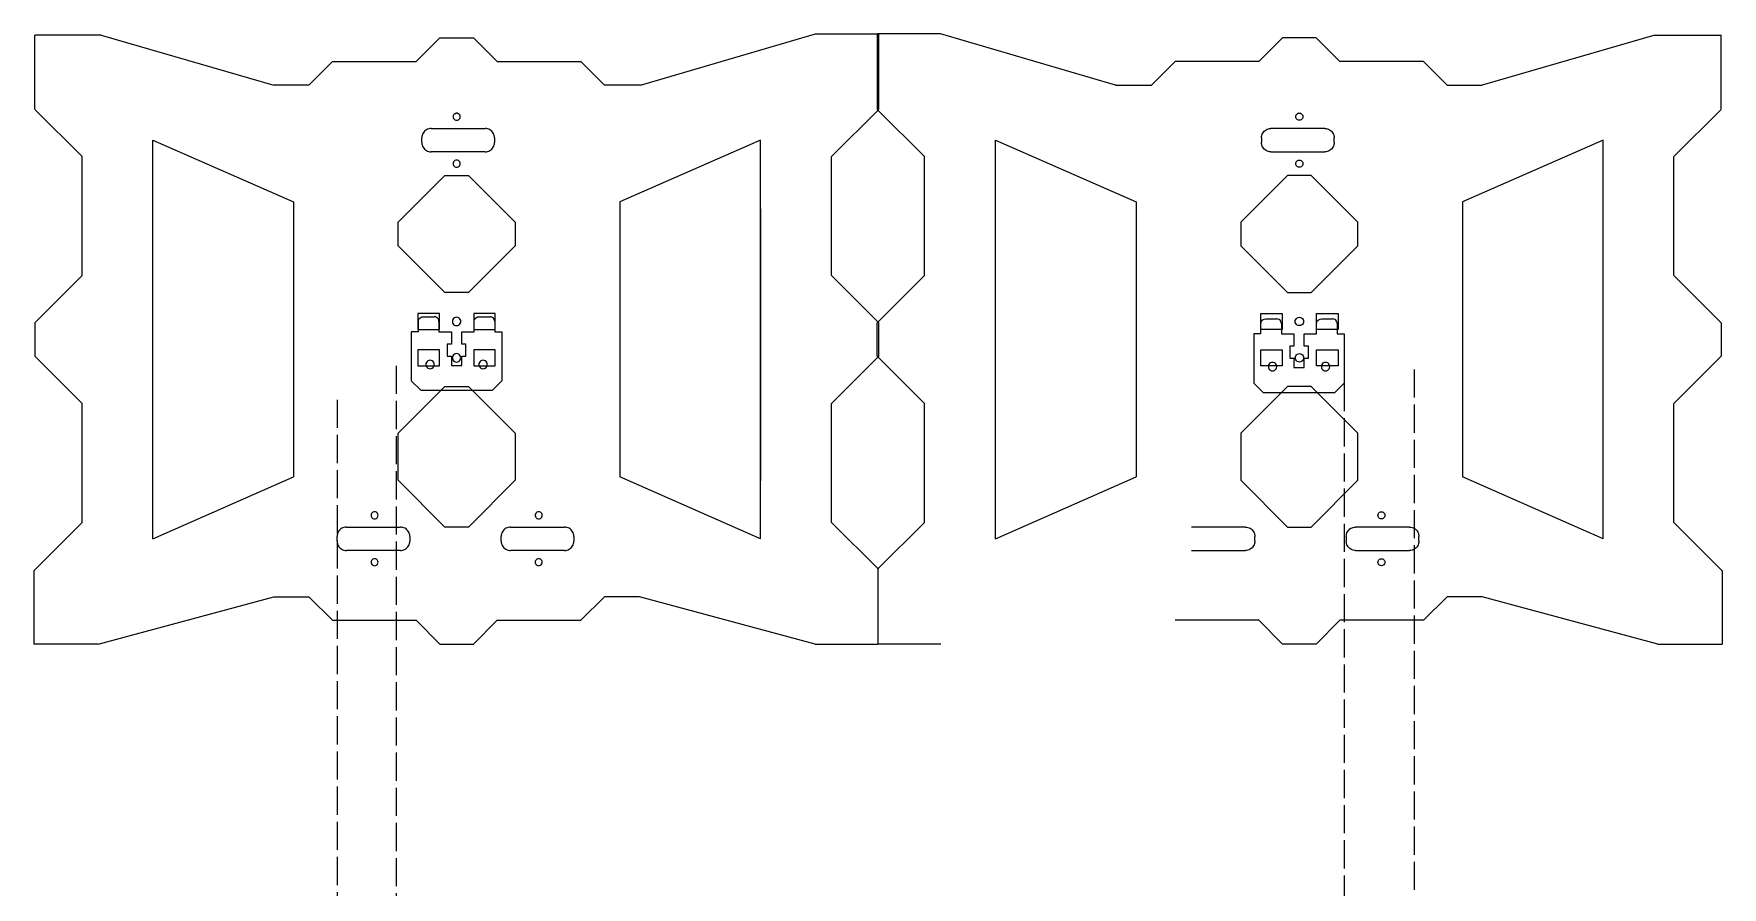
# Model space of a CAD drawing. Header units: inches. Extents: x -1229 to 729, y -736 to 1382.
# Drawn here: x -1 to 719, y 1018 to 1382 of the extents above; entities that cross this region are included whole.
import ezdxf

# ---------------------------------------------------------------- set-up
doc = ezdxf.new("R2010")
doc.units = ezdxf.units.IN
doc.header["$MEASUREMENT"] = 0
doc.linetypes.add('ACAD_ISO02W100', pattern=[15, 12, -3])
doc.layers.add('bed extents', color=4, linetype='Continuous')
doc.layers.add('extension', color=1, linetype='ACAD_ISO02W100', plot=False)

msp = doc.modelspace()

# ---------------------------------------------------------------- linework, layer by layer
at = {"layer": 'bed extents'}
for p, q in [((-0.47, 1350.13), (-0.47, 1381.79)), ((27.78, 1381.79), (-0.47, 1381.79)), ((27.71, 1381.82), (101.37, 1360.55)), ((172.26, 1380.72), (162.09, 1370.55)), ((172.26, 1380.72), (186.5, 1380.72)), ((186.5, 1380.72), (196.67, 1370.55)), ((257.78, 1360.55), (332.42, 1382.43)), ((332.42, 1382.43), (359.34, 1382.43)), ((358.77, 1350.18), (358.77, 1382.43)), ((385.68, 1382.43), (358.77, 1382.43)), ((359.34, 1350.18), (359.34, 1382.43)), ((460.33, 1360.55), (385.68, 1382.43)), ((531.6, 1380.72), (521.43, 1370.55)), ((545.84, 1380.72), (531.6, 1380.72)), ((545.84, 1380.72), (556.01, 1370.55)), ((690.4, 1381.82), (616.74, 1360.55)), ((690.33, 1381.79), (718.58, 1381.79)), ((718.58, 1350.13), (718.58, 1381.79)), ((116.37, 1360.55), (126.37, 1370.55)), ((126.37, 1370.55), (162.09, 1370.55)), ((196.67, 1370.55), (232.37, 1370.55)), ((232.37, 1370.55), (242.37, 1360.55)), ((485.74, 1370.55), (475.74, 1360.55)), ((521.43, 1370.55), (485.74, 1370.55)), ((591.74, 1370.55), (556.01, 1370.55)), ((601.74, 1360.55), (591.74, 1370.55)), ((116.37, 1360.55), (101.37, 1360.55)), ((257.78, 1360.55), (242.37, 1360.55)), ((460.33, 1360.55), (475.74, 1360.55)), ((601.74, 1360.55), (616.74, 1360.55)), ((-0.39, 1350.05), (19.61, 1330.05)), ((177.92, 1347.44), (177.87, 1347.05)), ((177.87, 1347.05), (177.92, 1346.66)), ((178.07, 1347.8), (177.92, 1347.44)), ((177.92, 1346.66), (178.07, 1346.3)), ((178.31, 1348.11), (178.07, 1347.8)), ((178.62, 1348.35), (178.31, 1348.11)), ((178.62, 1348.35), (178.98, 1348.5)), ((179.37, 1348.55), (178.98, 1348.5)), ((179.76, 1348.5), (179.37, 1348.55)), ((179.76, 1348.5), (180.12, 1348.35)), ((180.43, 1348.11), (180.12, 1348.35)), ((180.67, 1347.8), (180.43, 1348.11)), ((180.82, 1347.44), (180.67, 1347.8)), ((180.67, 1346.3), (180.82, 1346.66)), ((180.87, 1347.05), (180.82, 1347.44)), ((180.82, 1346.66), (180.87, 1347.05)), ((359.2, 1350.05), (339.2, 1330.05)), ((358.9, 1350.05), (378.9, 1330.05)), ((537.24, 1347.05), (537.29, 1347.44)), ((537.29, 1346.66), (537.24, 1347.05)), ((537.29, 1347.44), (537.44, 1347.8)), ((537.44, 1346.3), (537.29, 1346.66)), ((537.44, 1347.8), (537.68, 1348.11)), ((537.68, 1348.11), (537.99, 1348.35)), ((538.35, 1348.5), (537.99, 1348.35)), ((538.35, 1348.5), (538.74, 1348.55)), ((538.74, 1348.55), (539.13, 1348.5)), ((539.49, 1348.35), (539.13, 1348.5)), ((539.49, 1348.35), (539.8, 1348.11)), ((539.8, 1348.11), (540.04, 1347.8)), ((540.04, 1347.8), (540.19, 1347.44)), ((540.19, 1346.66), (540.04, 1346.3)), ((540.19, 1347.44), (540.24, 1347.05)), ((540.24, 1347.05), (540.19, 1346.66)), ((718.49, 1350.05), (698.49, 1330.05)), ((164.81, 1339.58), (164.64, 1339.08)), ((165.04, 1340.05), (164.81, 1339.58)), ((165.33, 1340.48), (165.04, 1340.05)), ((165.68, 1340.88), (165.33, 1340.48)), ((166.07, 1341.22), (165.68, 1340.88)), ((166.5, 1341.51), (166.07, 1341.22)), ((166.97, 1341.74), (166.5, 1341.51)), ((167.47, 1341.91), (166.97, 1341.74)), ((167.98, 1342.01), (167.47, 1341.91)), ((168.5, 1342.05), (167.98, 1342.01)), ((168.5, 1342.05), (191.5, 1342.05)), ((178.07, 1346.3), (178.31, 1345.99)), ((178.31, 1345.99), (178.62, 1345.75)), ((178.62, 1345.75), (178.98, 1345.6)), ((178.98, 1345.6), (179.37, 1345.55)), ((179.37, 1345.55), (179.76, 1345.6)), ((179.76, 1345.6), (180.12, 1345.75)), ((180.12, 1345.75), (180.43, 1345.99)), ((180.43, 1345.99), (180.67, 1346.3)), ((192.03, 1342.01), (191.5, 1342.05)), ((192.54, 1341.91), (192.03, 1342.01)), ((193.03, 1341.74), (192.54, 1341.91)), ((193.5, 1341.51), (193.03, 1341.74)), ((193.94, 1341.22), (193.5, 1341.51)), ((194.33, 1340.88), (193.94, 1341.22)), ((194.68, 1340.48), (194.33, 1340.88)), ((194.97, 1340.05), (194.68, 1340.48)), ((195.2, 1339.58), (194.97, 1340.05)), ((195.37, 1339.08), (195.2, 1339.58)), ((522.74, 1339.08), (522.9, 1339.58)), ((522.9, 1339.58), (523.14, 1340.05)), ((523.14, 1340.05), (523.43, 1340.48)), ((523.43, 1340.48), (523.77, 1340.88)), ((523.77, 1340.88), (524.17, 1341.22)), ((524.17, 1341.22), (524.6, 1341.51)), ((524.6, 1341.51), (525.07, 1341.74)), ((525.07, 1341.74), (525.57, 1341.91)), ((525.57, 1341.91), (526.08, 1342.01)), ((526.08, 1342.01), (526.6, 1342.05)), ((549.6, 1342.05), (526.6, 1342.05)), ((537.68, 1345.99), (537.44, 1346.3)), ((537.99, 1345.75), (537.68, 1345.99)), ((538.35, 1345.6), (537.99, 1345.75)), ((538.74, 1345.55), (538.35, 1345.6)), ((539.13, 1345.6), (538.74, 1345.55)), ((539.49, 1345.75), (539.13, 1345.6)), ((539.8, 1345.99), (539.49, 1345.75)), ((540.04, 1346.3), (539.8, 1345.99)), ((549.6, 1342.05), (550.12, 1342.01)), ((550.12, 1342.01), (550.64, 1341.91)), ((550.64, 1341.91), (551.13, 1341.74)), ((551.13, 1341.74), (551.6, 1341.51)), ((551.6, 1341.51), (552.04, 1341.22)), ((552.04, 1341.22), (552.43, 1340.88)), ((552.43, 1340.88), (552.77, 1340.48)), ((552.77, 1340.48), (553.06, 1340.05)), ((553.06, 1340.05), (553.3, 1339.58)), ((553.3, 1339.58), (553.46, 1339.08)), ((49.76, 1167.05), (49.76, 1337.05)), ((49.76, 1337.05), (109.76, 1310.69)), ((164.54, 1338.57), (164.5, 1338.05)), ((164.5, 1336.05), (164.5, 1338.05)), ((164.5, 1336.05), (164.54, 1335.53)), ((164.64, 1339.08), (164.54, 1338.57)), ((164.54, 1335.53), (164.64, 1335.01)), ((164.64, 1335.01), (164.81, 1334.52)), ((164.81, 1334.52), (165.04, 1334.05)), ((165.04, 1334.05), (165.33, 1333.61)), ((165.33, 1333.61), (165.68, 1333.22)), ((165.68, 1333.22), (166.07, 1332.87)), ((166.07, 1332.87), (166.5, 1332.58)), ((166.5, 1332.58), (166.97, 1332.35)), ((166.97, 1332.35), (167.47, 1332.18)), ((167.47, 1332.18), (167.98, 1332.08)), ((192.03, 1332.08), (192.54, 1332.18)), ((192.54, 1332.18), (193.03, 1332.35)), ((193.03, 1332.35), (193.5, 1332.58)), ((193.5, 1332.58), (193.94, 1332.87)), ((193.94, 1332.87), (194.33, 1333.22)), ((194.33, 1333.22), (194.68, 1333.61)), ((194.68, 1333.61), (194.97, 1334.05)), ((194.97, 1334.05), (195.2, 1334.52)), ((195.2, 1334.52), (195.37, 1335.01)), ((195.47, 1338.57), (195.37, 1339.08)), ((195.37, 1335.01), (195.47, 1335.53)), ((195.5, 1338.05), (195.47, 1338.57)), ((195.47, 1335.53), (195.5, 1336.05)), ((195.5, 1338.05), (195.5, 1336.05)), ((308.97, 1337.05), (248.97, 1310.69)), ((308.97, 1167.05), (308.97, 1337.05)), ((409.13, 1167.05), (409.13, 1337.05)), ((409.13, 1337.05), (469.13, 1310.69)), ((522.6, 1338.05), (522.63, 1338.57)), ((522.6, 1338.05), (522.6, 1336.05)), ((522.63, 1335.53), (522.6, 1336.05)), ((522.63, 1338.57), (522.74, 1339.08)), ((522.74, 1335.01), (522.63, 1335.53)), ((522.9, 1334.52), (522.74, 1335.01)), ((523.14, 1334.05), (522.9, 1334.52)), ((523.43, 1333.61), (523.14, 1334.05)), ((523.77, 1333.22), (523.43, 1333.61)), ((524.17, 1332.87), (523.77, 1333.22)), ((524.6, 1332.58), (524.17, 1332.87)), ((525.07, 1332.35), (524.6, 1332.58)), ((525.57, 1332.18), (525.07, 1332.35)), ((526.08, 1332.08), (525.57, 1332.18)), ((550.64, 1332.18), (550.12, 1332.08)), ((551.13, 1332.35), (550.64, 1332.18)), ((551.6, 1332.58), (551.13, 1332.35)), ((552.04, 1332.87), (551.6, 1332.58)), ((552.43, 1333.22), (552.04, 1332.87)), ((552.77, 1333.61), (552.43, 1333.22)), ((553.06, 1334.05), (552.77, 1333.61)), ((553.3, 1334.52), (553.06, 1334.05)), ((553.46, 1335.01), (553.3, 1334.52)), ((553.46, 1339.08), (553.57, 1338.57)), ((553.57, 1335.53), (553.46, 1335.01)), ((553.57, 1338.57), (553.6, 1338.05)), ((553.6, 1336.05), (553.57, 1335.53)), ((553.6, 1336.05), (553.6, 1338.05)), ((668.34, 1337.05), (608.34, 1310.69)), ((668.34, 1167.05), (668.34, 1337.05)), ((19.61, 1279.32), (19.61, 1330.05)), ((167.98, 1332.08), (168.5, 1332.05)), ((191.5, 1332.05), (168.5, 1332.05)), ((177.92, 1327.44), (177.87, 1327.05)), ((177.87, 1327.05), (177.92, 1326.66)), ((178.07, 1327.8), (177.92, 1327.44)), ((177.92, 1326.66), (178.07, 1326.3)), ((178.31, 1328.11), (178.07, 1327.8)), ((178.07, 1326.3), (178.31, 1325.99)), ((178.62, 1328.35), (178.31, 1328.11)), ((178.31, 1325.99), (178.62, 1325.75)), ((178.98, 1328.5), (178.62, 1328.35)), ((178.62, 1325.75), (178.98, 1325.6)), ((179.37, 1328.55), (178.98, 1328.5)), ((178.98, 1325.6), (179.37, 1325.55)), ((179.76, 1328.5), (179.37, 1328.55)), ((179.37, 1325.55), (179.76, 1325.6)), ((180.12, 1328.35), (179.76, 1328.5)), ((179.76, 1325.6), (180.12, 1325.75)), ((180.43, 1328.11), (180.12, 1328.35)), ((180.12, 1325.75), (180.43, 1325.99)), ((180.67, 1327.8), (180.43, 1328.11)), ((180.43, 1325.99), (180.67, 1326.3)), ((180.82, 1327.44), (180.67, 1327.8)), ((180.67, 1326.3), (180.82, 1326.66)), ((180.87, 1327.05), (180.82, 1327.44)), ((180.82, 1326.66), (180.87, 1327.05)), ((191.5, 1332.05), (192.03, 1332.08)), ((339.2, 1279.32), (339.2, 1330.05)), ((378.9, 1279.32), (378.9, 1330.05)), ((526.6, 1332.05), (526.08, 1332.08)), ((526.6, 1332.05), (549.6, 1332.05)), ((537.24, 1327.05), (537.29, 1327.44)), ((537.29, 1326.66), (537.24, 1327.05)), ((537.29, 1327.44), (537.44, 1327.8)), ((537.44, 1326.3), (537.29, 1326.66)), ((537.44, 1327.8), (537.68, 1328.11)), ((537.68, 1325.99), (537.44, 1326.3)), ((537.68, 1328.11), (537.99, 1328.35)), ((537.99, 1325.75), (537.68, 1325.99)), ((537.99, 1328.35), (538.35, 1328.5)), ((538.35, 1325.6), (537.99, 1325.75)), ((538.35, 1328.5), (538.74, 1328.55)), ((538.74, 1325.55), (538.35, 1325.6)), ((538.74, 1328.55), (539.13, 1328.5)), ((539.13, 1325.6), (538.74, 1325.55)), ((539.13, 1328.5), (539.49, 1328.35)), ((539.49, 1325.75), (539.13, 1325.6)), ((539.49, 1328.35), (539.8, 1328.11)), ((539.8, 1325.99), (539.49, 1325.75)), ((539.8, 1328.11), (540.04, 1327.8)), ((540.04, 1326.3), (539.8, 1325.99)), ((540.04, 1327.8), (540.19, 1327.44)), ((540.19, 1326.66), (540.04, 1326.3)), ((540.19, 1327.44), (540.24, 1327.05)), ((540.24, 1327.05), (540.19, 1326.66)), ((550.12, 1332.08), (549.6, 1332.05)), ((698.49, 1279.32), (698.49, 1330.05)), ((154.37, 1302.05), (174.37, 1322.05)), ((174.37, 1322.05), (184.37, 1322.05)), ((184.37, 1322.05), (204.37, 1302.05)), ((533.74, 1322.05), (513.74, 1302.05)), ((543.74, 1322.05), (533.74, 1322.05)), ((563.74, 1302.05), (543.74, 1322.05)), ((109.76, 1310.69), (109.76, 1193.41)), ((164.37, 1312.12), (164.44, 1312.12)), ((194.3, 1312.12), (194.37, 1312.12)), ((248.97, 1310.69), (248.97, 1193.41)), ((469.13, 1310.69), (469.13, 1193.41)), ((523.81, 1312.12), (523.74, 1312.12)), ((553.74, 1312.12), (553.67, 1312.12)), ((608.34, 1310.69), (608.34, 1193.41)), ((309.07, 1191.7), (309.07, 1307.7)), ((154.37, 1292.05), (154.37, 1302.05)), ((204.37, 1302.05), (204.37, 1292.05)), ((513.74, 1302.05), (513.74, 1292.05)), ((563.74, 1292.05), (563.74, 1302.05)), ((174.37, 1272.05), (154.37, 1292.05)), ((204.37, 1292.05), (184.37, 1272.05)), ((513.74, 1292.05), (533.74, 1272.05)), ((543.74, 1272.05), (563.74, 1292.05)), ((19.61, 1279.32), (-0.54, 1259.17)), ((339.2, 1279.32), (359.36, 1259.17)), ((378.9, 1279.32), (358.75, 1259.17)), ((698.49, 1279.32), (718.64, 1259.17)), ((184.37, 1272.05), (174.37, 1272.05)), ((533.74, 1272.05), (543.74, 1272.05)), ((162.85, 1263.14), (162.85, 1256.34)), ((172.05, 1263.14), (162.85, 1263.14)), ((163.03, 1259.72), (163.1, 1260.24)), ((163.1, 1260.24), (163.3, 1260.72)), ((163.3, 1260.72), (163.62, 1261.13)), ((163.62, 1261.13), (164.03, 1261.45)), ((164.03, 1261.45), (164.52, 1261.65)), ((164.52, 1261.65), (165.03, 1261.72)), ((165.03, 1261.72), (169.83, 1261.72)), ((170.35, 1261.65), (169.83, 1261.72)), ((170.83, 1261.45), (170.35, 1261.65)), ((171.25, 1261.13), (170.83, 1261.45)), ((171.56, 1260.72), (171.25, 1261.13)), ((171.76, 1260.24), (171.56, 1260.72)), ((171.83, 1259.72), (171.76, 1260.24)), ((172.05, 1256.34), (172.05, 1263.14)), ((177.61, 1260.21), (177.55, 1259.74)), ((177.79, 1260.64), (177.61, 1260.21)), ((178.08, 1261.01), (177.79, 1260.64)), ((178.45, 1261.3), (178.08, 1261.01)), ((178.88, 1261.48), (178.45, 1261.3)), ((179.35, 1261.54), (178.88, 1261.48)), ((179.81, 1261.48), (179.35, 1261.54)), ((180.25, 1261.3), (179.81, 1261.48)), ((180.62, 1261.01), (180.25, 1261.3)), ((180.91, 1260.64), (180.62, 1261.01)), ((181.09, 1260.21), (180.91, 1260.64)), ((181.15, 1259.74), (181.09, 1260.21)), ((195.85, 1263.14), (186.65, 1263.14)), ((186.65, 1263.14), (186.65, 1256.34)), ((186.83, 1259.72), (186.9, 1260.24)), ((186.9, 1260.24), (187.1, 1260.72)), ((187.1, 1260.72), (187.42, 1261.13)), ((187.42, 1261.13), (187.83, 1261.45)), ((187.83, 1261.45), (188.32, 1261.65)), ((188.32, 1261.65), (188.83, 1261.72)), ((188.83, 1261.72), (193.63, 1261.72)), ((194.15, 1261.65), (193.63, 1261.72)), ((194.63, 1261.45), (194.15, 1261.65)), ((195.05, 1261.13), (194.63, 1261.45)), ((195.36, 1260.72), (195.05, 1261.13)), ((195.56, 1260.24), (195.36, 1260.72)), ((195.63, 1259.72), (195.56, 1260.24)), ((195.85, 1256.34), (195.85, 1263.14)), ((522.26, 1263.14), (531.46, 1263.14)), ((522.26, 1256.34), (522.26, 1263.14)), ((522.59, 1259.82), (522.9, 1260.23)), ((522.9, 1260.23), (523.32, 1260.55)), ((523.32, 1260.55), (523.8, 1260.75)), ((523.8, 1260.75), (524.32, 1260.82)), ((524.32, 1260.82), (529.12, 1260.82)), ((529.63, 1260.75), (529.12, 1260.82)), ((530.12, 1260.55), (529.63, 1260.75)), ((530.53, 1260.23), (530.12, 1260.55)), ((530.85, 1259.82), (530.53, 1260.23)), ((531.46, 1263.14), (531.46, 1256.34)), ((536.96, 1259.74), (537.02, 1260.21)), ((537.02, 1260.21), (537.2, 1260.64)), ((537.2, 1260.64), (537.48, 1261.01)), ((537.48, 1261.01), (537.86, 1261.3)), ((537.86, 1261.3), (538.29, 1261.48)), ((538.29, 1261.48), (538.76, 1261.54)), ((538.76, 1261.54), (539.22, 1261.48)), ((539.22, 1261.48), (539.66, 1261.3)), ((539.66, 1261.3), (540.03, 1261.01)), ((540.03, 1261.01), (540.32, 1260.64)), ((540.32, 1260.64), (540.5, 1260.21)), ((540.5, 1260.21), (540.56, 1259.74)), ((546.06, 1263.14), (555.26, 1263.14)), ((546.06, 1256.34), (546.06, 1263.14)), ((546.39, 1259.82), (546.7, 1260.23)), ((546.7, 1260.23), (547.12, 1260.55)), ((547.12, 1260.55), (547.6, 1260.75)), ((547.6, 1260.75), (548.12, 1260.82)), ((548.12, 1260.82), (552.92, 1260.82)), ((553.43, 1260.75), (552.92, 1260.82)), ((553.92, 1260.55), (553.43, 1260.75)), ((554.33, 1260.23), (553.92, 1260.55)), ((554.65, 1259.82), (554.33, 1260.23)), ((555.26, 1263.14), (555.26, 1256.34)), ((-0.54, 1259.17), (-0.54, 1244.93)), ((163.03, 1255.37), (160.03, 1255.37)), ((160.03, 1255.37), (160.03, 1234.37)), ((162.85, 1256.34), (172.05, 1256.34)), ((163.03, 1255.37), (163.03, 1259.72)), ((171.83, 1259.72), (171.83, 1255.37)), ((171.83, 1255.37), (177.13, 1255.37)), ((177.13, 1255.37), (177.13, 1250.07)), ((177.55, 1259.74), (177.61, 1259.28)), ((177.61, 1259.28), (177.79, 1258.84)), ((177.79, 1258.84), (178.08, 1258.47)), ((178.08, 1258.47), (178.45, 1258.18)), ((178.45, 1258.18), (178.88, 1258)), ((178.88, 1258), (179.35, 1257.94)), ((179.35, 1257.94), (179.81, 1258)), ((179.81, 1258), (180.25, 1258.18)), ((180.25, 1258.18), (180.62, 1258.47)), ((180.62, 1258.47), (180.91, 1258.84)), ((180.91, 1258.84), (181.09, 1259.28)), ((181.09, 1259.28), (181.15, 1259.74)), ((181.53, 1255.37), (186.83, 1255.37)), ((181.53, 1250.07), (181.53, 1255.37)), ((186.65, 1256.34), (195.85, 1256.34)), ((186.83, 1255.37), (186.83, 1259.72)), ((195.63, 1259.72), (195.63, 1255.37)), ((195.63, 1255.37), (198.63, 1255.37)), ((198.63, 1255.37), (198.63, 1234.37)), ((358.75, 1244.93), (358.75, 1259.17)), ((359.36, 1244.93), (359.36, 1259.17)), ((522.32, 1254.47), (519.32, 1254.47)), ((519.32, 1254.47), (519.32, 1233.47)), ((531.46, 1256.34), (522.26, 1256.34)), ((522.32, 1258.82), (522.39, 1259.34)), ((522.32, 1254.47), (522.32, 1258.82)), ((522.39, 1259.34), (522.59, 1259.82)), ((531.05, 1259.34), (530.85, 1259.82)), ((531.12, 1258.82), (531.05, 1259.34)), ((531.12, 1258.82), (531.12, 1254.47)), ((531.12, 1254.47), (536.42, 1254.47)), ((536.42, 1254.47), (536.42, 1249.17)), ((537.02, 1259.28), (536.96, 1259.74)), ((537.2, 1258.84), (537.02, 1259.28)), ((537.48, 1258.47), (537.2, 1258.84)), ((537.86, 1258.18), (537.48, 1258.47)), ((538.29, 1258), (537.86, 1258.18)), ((538.76, 1257.94), (538.29, 1258)), ((539.22, 1258), (538.76, 1257.94)), ((539.66, 1258.18), (539.22, 1258)), ((540.03, 1258.47), (539.66, 1258.18)), ((540.32, 1258.84), (540.03, 1258.47)), ((540.49, 1259.28), (540.32, 1258.84)), ((540.56, 1259.74), (540.49, 1259.28)), ((540.82, 1254.47), (546.12, 1254.47)), ((540.82, 1249.17), (540.82, 1254.47)), ((555.26, 1256.34), (546.06, 1256.34)), ((546.12, 1258.82), (546.19, 1259.34)), ((546.12, 1254.47), (546.12, 1258.82)), ((546.19, 1259.34), (546.39, 1259.82)), ((554.85, 1259.34), (554.65, 1259.82)), ((554.92, 1258.82), (554.85, 1259.34)), ((554.92, 1258.82), (554.92, 1254.47)), ((554.92, 1254.47), (557.92, 1254.47)), ((557.92, 1254.47), (557.92, 1233.47)), ((718.64, 1259.17), (718.64, 1244.93)), ((162.83, 1247.65), (162.83, 1240.85)), ((172.03, 1247.65), (162.83, 1247.65)), ((172.03, 1240.85), (172.03, 1247.65)), ((175.33, 1250.07), (175.33, 1244.97)), ((177.13, 1250.07), (175.33, 1250.07)), ((178.43, 1245.8), (178.06, 1245.52)), ((178.87, 1245.98), (178.43, 1245.8)), ((179.33, 1246.04), (178.87, 1245.98)), ((179.8, 1245.98), (179.33, 1246.04)), ((180.23, 1245.8), (179.8, 1245.98)), ((180.61, 1245.52), (180.23, 1245.8)), ((183.33, 1250.07), (181.53, 1250.07)), ((183.33, 1244.97), (183.33, 1250.07)), ((195.83, 1247.65), (186.63, 1247.65)), ((186.63, 1247.65), (186.63, 1240.85)), ((195.83, 1240.85), (195.83, 1247.65)), ((522.27, 1247.65), (531.47, 1247.65)), ((522.27, 1240.85), (522.27, 1247.65)), ((531.47, 1247.65), (531.47, 1240.85)), ((534.62, 1249.17), (534.62, 1244.07)), ((536.42, 1249.17), (534.62, 1249.17)), ((537.5, 1245.52), (537.87, 1245.8)), ((537.87, 1245.8), (538.31, 1245.98)), ((538.31, 1245.98), (538.77, 1246.04)), ((538.77, 1246.04), (539.24, 1245.98)), ((539.24, 1245.98), (539.67, 1245.8)), ((539.67, 1245.8), (540.04, 1245.52)), ((542.62, 1249.17), (540.82, 1249.17)), ((542.62, 1244.07), (542.62, 1249.17)), ((546.07, 1240.85), (546.07, 1247.65)), ((546.07, 1247.65), (555.27, 1247.65)), ((555.27, 1247.65), (555.27, 1240.85)), ((19.61, 1224.77), (-0.54, 1244.93)), ((162.83, 1240.85), (172.03, 1240.85)), ((166.29, 1241.83), (166.23, 1241.37)), ((166.23, 1241.37), (166.29, 1240.9)), ((166.47, 1242.27), (166.29, 1241.83)), ((166.29, 1240.9), (166.47, 1240.47)), ((166.76, 1242.64), (166.47, 1242.27)), ((166.47, 1240.47), (166.76, 1240.1)), ((167.13, 1242.93), (166.76, 1242.64)), ((166.76, 1240.1), (167.13, 1239.81)), ((167.57, 1243.11), (167.13, 1242.93)), ((167.13, 1239.81), (167.57, 1239.63)), ((168.03, 1243.17), (167.57, 1243.11)), ((167.57, 1239.63), (168.03, 1239.57)), ((168.5, 1243.11), (168.03, 1243.17)), ((168.03, 1239.57), (168.5, 1239.63)), ((168.93, 1242.93), (168.5, 1243.11)), ((168.5, 1239.63), (168.93, 1239.81)), ((169.31, 1242.64), (168.93, 1242.93)), ((168.93, 1239.81), (169.31, 1240.1)), ((169.59, 1242.27), (169.31, 1242.64)), ((169.31, 1240.1), (169.59, 1240.47)), ((169.77, 1241.83), (169.59, 1242.27)), ((169.59, 1240.47), (169.77, 1240.9)), ((169.83, 1241.37), (169.77, 1241.83)), ((169.77, 1240.9), (169.83, 1241.37)), ((175.33, 1244.97), (177.13, 1244.97)), ((177.13, 1244.97), (177.13, 1241.02)), ((177.13, 1241.02), (181.53, 1241.02)), ((177.59, 1244.71), (177.53, 1244.24)), ((177.53, 1244.24), (177.59, 1243.78)), ((177.77, 1245.14), (177.59, 1244.71)), ((177.59, 1243.78), (177.77, 1243.34)), ((178.06, 1245.52), (177.77, 1245.14)), ((177.77, 1243.34), (178.06, 1242.97)), ((178.06, 1242.97), (178.43, 1242.68)), ((178.43, 1242.68), (178.87, 1242.51)), ((178.87, 1242.51), (179.33, 1242.44)), ((179.33, 1242.44), (179.8, 1242.51)), ((179.8, 1242.51), (180.23, 1242.69)), ((180.23, 1242.69), (180.61, 1242.97)), ((180.89, 1245.14), (180.61, 1245.52)), ((180.61, 1242.97), (180.89, 1243.34)), ((181.07, 1244.71), (180.89, 1245.14)), ((180.89, 1243.34), (181.07, 1243.78)), ((181.13, 1244.24), (181.07, 1244.71)), ((181.07, 1243.78), (181.13, 1244.24)), ((181.53, 1244.97), (183.33, 1244.97)), ((181.53, 1241.02), (181.53, 1244.97)), ((186.63, 1240.85), (195.83, 1240.85)), ((188.89, 1241.83), (188.83, 1241.37)), ((188.83, 1241.37), (188.89, 1240.9)), ((189.07, 1242.27), (188.89, 1241.83)), ((188.89, 1240.9), (189.07, 1240.47)), ((189.36, 1242.64), (189.07, 1242.27)), ((189.07, 1240.47), (189.36, 1240.1)), ((189.73, 1242.93), (189.36, 1242.64)), ((189.36, 1240.1), (189.73, 1239.81)), ((190.17, 1243.11), (189.73, 1242.93)), ((189.73, 1239.81), (190.17, 1239.63)), ((190.63, 1243.17), (190.17, 1243.11)), ((190.17, 1239.63), (190.63, 1239.57)), ((191.1, 1243.11), (190.63, 1243.17)), ((190.63, 1239.57), (191.1, 1239.63)), ((191.53, 1242.93), (191.1, 1243.11)), ((191.1, 1239.63), (191.53, 1239.81)), ((191.91, 1242.64), (191.53, 1242.93)), ((191.53, 1239.81), (191.91, 1240.1)), ((192.19, 1242.27), (191.91, 1242.64)), ((191.91, 1240.1), (192.19, 1240.47)), ((192.37, 1241.83), (192.19, 1242.27)), ((192.19, 1240.47), (192.37, 1240.9)), ((192.43, 1241.37), (192.37, 1241.83)), ((192.37, 1240.9), (192.43, 1241.37)), ((359.36, 1244.93), (339.2, 1224.77)), ((358.75, 1244.93), (378.9, 1224.77)), ((531.47, 1240.85), (522.27, 1240.85)), ((525.58, 1240.93), (525.52, 1240.47)), ((525.52, 1240.47), (525.58, 1240)), ((525.76, 1241.37), (525.58, 1240.93)), ((525.58, 1240), (525.76, 1239.57)), ((526.04, 1241.74), (525.76, 1241.37)), ((525.76, 1239.57), (526.04, 1239.2)), ((526.42, 1242.03), (526.04, 1241.74)), ((526.04, 1239.2), (526.42, 1238.91)), ((526.85, 1242.21), (526.42, 1242.03)), ((526.42, 1238.91), (526.85, 1238.73)), ((527.32, 1242.27), (526.85, 1242.21)), ((526.85, 1238.73), (527.32, 1238.67)), ((527.78, 1242.21), (527.32, 1242.27)), ((527.32, 1238.67), (527.78, 1238.73)), ((528.22, 1242.03), (527.78, 1242.21)), ((527.78, 1238.73), (528.22, 1238.91)), ((528.59, 1241.74), (528.22, 1242.03)), ((528.22, 1238.91), (528.59, 1239.2)), ((528.88, 1241.37), (528.59, 1241.74)), ((528.59, 1239.2), (528.88, 1239.57)), ((529.06, 1240.93), (528.88, 1241.37)), ((528.88, 1239.57), (529.06, 1240)), ((529.12, 1240.47), (529.06, 1240.93)), ((529.06, 1240), (529.12, 1240.47)), ((534.62, 1244.07), (536.42, 1244.07)), ((536.42, 1244.07), (536.42, 1240.12)), ((536.42, 1240.12), (540.82, 1240.12)), ((536.97, 1244.24), (537.03, 1244.71)), ((537.03, 1243.78), (536.97, 1244.24)), ((537.03, 1244.71), (537.21, 1245.14)), ((537.21, 1243.34), (537.03, 1243.78)), ((537.21, 1245.14), (537.5, 1245.52)), ((537.5, 1242.97), (537.21, 1243.34)), ((537.87, 1242.69), (537.5, 1242.97)), ((538.31, 1242.51), (537.87, 1242.69)), ((538.77, 1242.44), (538.31, 1242.51)), ((539.24, 1242.51), (538.77, 1242.44)), ((539.67, 1242.68), (539.24, 1242.51)), ((540.04, 1242.97), (539.67, 1242.68)), ((540.04, 1245.52), (540.33, 1245.14)), ((540.33, 1243.34), (540.04, 1242.97)), ((540.33, 1245.14), (540.51, 1244.71)), ((540.51, 1243.78), (540.33, 1243.34)), ((540.51, 1244.71), (540.57, 1244.24)), ((540.57, 1244.24), (540.51, 1243.78)), ((540.82, 1244.07), (542.62, 1244.07)), ((540.82, 1240.12), (540.82, 1244.07)), ((555.27, 1240.85), (546.07, 1240.85)), ((548.18, 1240.93), (548.12, 1240.47)), ((548.12, 1240.47), (548.18, 1240)), ((548.36, 1241.37), (548.18, 1240.93)), ((548.18, 1240), (548.36, 1239.57)), ((548.64, 1241.74), (548.36, 1241.37)), ((548.36, 1239.57), (548.64, 1239.2)), ((549.02, 1242.03), (548.64, 1241.74)), ((548.64, 1239.2), (549.02, 1238.91)), ((549.45, 1242.21), (549.02, 1242.03)), ((549.02, 1238.91), (549.45, 1238.73)), ((549.92, 1242.27), (549.45, 1242.21)), ((549.45, 1238.73), (549.92, 1238.67)), ((550.38, 1242.21), (549.92, 1242.27)), ((549.92, 1238.67), (550.38, 1238.73)), ((550.82, 1242.03), (550.38, 1242.21)), ((550.38, 1238.73), (550.82, 1238.91)), ((551.19, 1241.74), (550.82, 1242.03)), ((550.82, 1238.91), (551.19, 1239.2)), ((551.48, 1241.37), (551.19, 1241.74)), ((551.19, 1239.2), (551.48, 1239.57)), ((551.66, 1240.93), (551.48, 1241.37)), ((551.48, 1239.57), (551.66, 1240)), ((551.72, 1240.47), (551.66, 1240.93)), ((551.66, 1240), (551.72, 1240.47)), ((698.49, 1224.77), (718.64, 1244.93)), ((154.37, 1212.05), (174.37, 1232.05)), ((164.03, 1230.37), (160.03, 1234.37)), ((174.37, 1232.05), (184.37, 1232.05)), ((184.37, 1232.05), (204.37, 1212.05)), ((194.63, 1230.37), (198.63, 1234.37)), ((533.74, 1232.05), (513.74, 1212.05)), ((523.32, 1229.47), (519.32, 1233.47)), ((543.74, 1232.05), (533.74, 1232.05)), ((563.74, 1212.05), (543.74, 1232.05)), ((553.92, 1229.47), (557.92, 1233.47)), ((19.61, 1174.05), (19.61, 1224.77)), ((164.03, 1230.37), (194.63, 1230.37)), ((339.2, 1174.05), (339.2, 1224.77)), ((378.9, 1174.05), (378.9, 1224.77)), ((523.32, 1229.47), (553.92, 1229.47)), ((698.49, 1174.05), (698.49, 1224.77)), ((154.37, 1212.05), (154.37, 1212.12)), ((154.37, 1192.05), (154.37, 1212.05)), ((204.37, 1212.05), (204.37, 1192.05)), ((513.74, 1212.05), (513.74, 1192.05)), ((563.74, 1212.05), (563.74, 1212.12)), ((563.74, 1192.05), (563.74, 1212.05)), ((49.76, 1167.05), (109.76, 1193.41)), ((174.37, 1172.05), (154.37, 1192.05)), ((204.37, 1192.05), (184.37, 1172.05)), ((308.97, 1167.05), (248.97, 1193.41)), ((409.13, 1167.05), (469.13, 1193.41)), ((513.74, 1192.05), (533.74, 1172.05)), ((543.74, 1172.05), (563.74, 1192.05)), ((668.34, 1167.05), (608.34, 1193.41)), ((-0.87, 1153.56), (19.61, 1174.05)), ((142.92, 1177.44), (142.87, 1177.05)), ((142.87, 1177.05), (142.92, 1176.66)), ((143.07, 1177.8), (142.92, 1177.44)), ((142.92, 1176.66), (143.07, 1176.3)), ((143.31, 1178.11), (143.07, 1177.8)), ((143.07, 1176.3), (143.31, 1175.99)), ((143.62, 1178.35), (143.31, 1178.11)), ((143.31, 1175.99), (143.62, 1175.75)), ((143.98, 1178.5), (143.62, 1178.35)), ((143.62, 1175.75), (143.98, 1175.6)), ((144.37, 1178.55), (143.98, 1178.5)), ((143.98, 1175.6), (144.37, 1175.55)), ((144.76, 1178.5), (144.37, 1178.55)), ((144.37, 1175.55), (144.76, 1175.6)), ((145.12, 1178.35), (144.76, 1178.5)), ((144.76, 1175.6), (145.12, 1175.75)), ((145.43, 1178.11), (145.12, 1178.35)), ((145.12, 1175.75), (145.43, 1175.99)), ((145.67, 1177.8), (145.43, 1178.11)), ((145.43, 1175.99), (145.67, 1176.3)), ((145.82, 1177.44), (145.67, 1177.8)), ((145.67, 1176.3), (145.82, 1176.66)), ((145.87, 1177.05), (145.82, 1177.44)), ((145.82, 1176.66), (145.87, 1177.05)), ((212.92, 1177.44), (212.87, 1177.05)), ((212.87, 1177.05), (212.92, 1176.66)), ((213.07, 1177.8), (212.92, 1177.44)), ((212.92, 1176.66), (213.07, 1176.3)), ((213.31, 1178.11), (213.07, 1177.8)), ((213.07, 1176.3), (213.31, 1175.99)), ((213.62, 1178.35), (213.31, 1178.11)), ((213.31, 1175.99), (213.62, 1175.75)), ((213.98, 1178.5), (213.62, 1178.35)), ((213.62, 1175.75), (213.98, 1175.6)), ((214.37, 1178.55), (213.98, 1178.5)), ((213.98, 1175.6), (214.37, 1175.55)), ((214.76, 1178.5), (214.37, 1178.55)), ((214.37, 1175.55), (214.76, 1175.6)), ((215.12, 1178.35), (214.76, 1178.5)), ((214.76, 1175.6), (215.12, 1175.75)), ((215.43, 1178.11), (215.12, 1178.35)), ((215.12, 1175.75), (215.43, 1175.99)), ((215.67, 1177.8), (215.43, 1178.11)), ((215.43, 1175.99), (215.67, 1176.3)), ((215.82, 1177.44), (215.67, 1177.8)), ((215.67, 1176.3), (215.82, 1176.66)), ((215.87, 1177.05), (215.82, 1177.44)), ((215.82, 1176.66), (215.87, 1177.05)), ((359.2, 1154.05), (339.2, 1174.05)), ((358.9, 1154.05), (378.9, 1174.05)), ((572.24, 1177.05), (572.29, 1177.44)), ((572.29, 1176.66), (572.24, 1177.05)), ((572.29, 1177.44), (572.44, 1177.8)), ((572.44, 1176.3), (572.29, 1176.66)), ((572.44, 1177.8), (572.68, 1178.11)), ((572.68, 1175.99), (572.44, 1176.3)), ((572.68, 1178.11), (572.99, 1178.35)), ((572.99, 1175.75), (572.68, 1175.99)), ((572.99, 1178.35), (573.35, 1178.5)), ((573.35, 1175.6), (572.99, 1175.75)), ((573.35, 1178.5), (573.74, 1178.55)), ((573.74, 1175.55), (573.35, 1175.6)), ((573.74, 1178.55), (574.13, 1178.5)), ((574.13, 1175.6), (573.74, 1175.55)), ((574.13, 1178.5), (574.49, 1178.35)), ((574.49, 1175.75), (574.13, 1175.6)), ((574.49, 1178.35), (574.8, 1178.11)), ((574.8, 1175.99), (574.49, 1175.75)), ((574.8, 1178.11), (575.04, 1177.8)), ((575.04, 1176.3), (574.8, 1175.99)), ((575.04, 1177.8), (575.19, 1177.44)), ((575.19, 1176.66), (575.04, 1176.3)), ((575.19, 1177.44), (575.24, 1177.05)), ((575.24, 1177.05), (575.19, 1176.66)), ((718.98, 1153.56), (698.49, 1174.05)), ((128.39, 1168.57), (128.36, 1168.05)), ((128.36, 1166.05), (128.36, 1168.05)), ((128.5, 1169.08), (128.39, 1168.57)), ((128.66, 1169.58), (128.5, 1169.08)), ((128.9, 1170.05), (128.66, 1169.58)), ((129.19, 1170.48), (128.9, 1170.05)), ((129.53, 1170.88), (129.19, 1170.48)), ((129.92, 1171.22), (129.53, 1170.88)), ((130.36, 1171.51), (129.92, 1171.22)), ((130.83, 1171.74), (130.36, 1171.51)), ((131.32, 1171.91), (130.83, 1171.74)), ((131.84, 1172.01), (131.32, 1171.91)), ((132.36, 1172.05), (131.84, 1172.01)), ((132.36, 1172.05), (155.36, 1172.05)), ((155.88, 1172.01), (155.36, 1172.05)), ((156.4, 1171.91), (155.88, 1172.01)), ((156.89, 1171.74), (156.4, 1171.91)), ((157.36, 1171.51), (156.89, 1171.74)), ((157.79, 1171.22), (157.36, 1171.51)), ((158.19, 1170.88), (157.79, 1171.22)), ((158.53, 1170.48), (158.19, 1170.88)), ((158.82, 1170.05), (158.53, 1170.48)), ((159.06, 1169.58), (158.82, 1170.05)), ((159.22, 1169.08), (159.06, 1169.58)), ((159.33, 1168.57), (159.22, 1169.08)), ((159.36, 1168.05), (159.33, 1168.57)), ((159.36, 1168.05), (159.36, 1166.05)), ((184.37, 1172.05), (174.37, 1172.05)), ((198.4, 1168.57), (198.37, 1168.05)), ((198.37, 1166.05), (198.37, 1168.05)), ((198.5, 1169.08), (198.4, 1168.57)), ((198.67, 1169.58), (198.5, 1169.08)), ((198.9, 1170.05), (198.67, 1169.58)), ((199.19, 1170.48), (198.9, 1170.05)), ((199.54, 1170.88), (199.19, 1170.48)), ((199.93, 1171.22), (199.54, 1170.88)), ((200.37, 1171.51), (199.93, 1171.22)), ((200.84, 1171.74), (200.37, 1171.51)), ((201.33, 1171.91), (200.84, 1171.74)), ((201.84, 1172.01), (201.33, 1171.91)), ((202.37, 1172.05), (201.84, 1172.01)), ((202.37, 1172.05), (225.37, 1172.05)), ((225.89, 1172.01), (225.37, 1172.05)), ((226.4, 1171.91), (225.89, 1172.01)), ((226.9, 1171.74), (226.4, 1171.91)), ((227.37, 1171.51), (226.9, 1171.74)), ((227.8, 1171.22), (227.37, 1171.51)), ((228.2, 1170.88), (227.8, 1171.22)), ((228.54, 1170.48), (228.2, 1170.88)), ((228.83, 1170.05), (228.54, 1170.48)), ((229.06, 1169.58), (228.83, 1170.05)), ((229.23, 1169.08), (229.06, 1169.58)), ((229.33, 1168.57), (229.23, 1169.08)), ((229.37, 1168.05), (229.33, 1168.57)), ((229.37, 1168.05), (229.37, 1166.05)), ((515.74, 1172.05), (492.74, 1172.05)), ((515.74, 1172.05), (516.26, 1172.01)), ((516.26, 1172.01), (516.77, 1171.91)), ((516.77, 1171.91), (517.27, 1171.74)), ((517.27, 1171.74), (517.74, 1171.51)), ((517.74, 1171.51), (518.17, 1171.22)), ((518.17, 1171.22), (518.57, 1170.88)), ((518.57, 1170.88), (518.91, 1170.48)), ((518.91, 1170.48), (519.2, 1170.05)), ((519.2, 1170.05), (519.43, 1169.58)), ((519.43, 1169.58), (519.6, 1169.08)), ((519.6, 1169.08), (519.7, 1168.57)), ((519.7, 1168.57), (519.74, 1168.05)), ((519.74, 1166.05), (519.74, 1168.05)), ((533.74, 1172.05), (543.74, 1172.05)), ((558.74, 1168.05), (558.78, 1168.57)), ((558.74, 1168.05), (558.74, 1166.05)), ((558.78, 1168.57), (558.88, 1169.08)), ((558.88, 1169.08), (559.05, 1169.58)), ((559.05, 1169.58), (559.28, 1170.05)), ((559.28, 1170.05), (559.57, 1170.48)), ((559.57, 1170.48), (559.92, 1170.88)), ((559.92, 1170.88), (560.31, 1171.22)), ((560.31, 1171.22), (560.74, 1171.51)), ((560.74, 1171.51), (561.21, 1171.74)), ((561.21, 1171.74), (561.71, 1171.91)), ((561.71, 1171.91), (562.22, 1172.01)), ((562.22, 1172.01), (562.74, 1172.05)), ((585.74, 1172.05), (562.74, 1172.05)), ((585.74, 1172.05), (586.27, 1172.01)), ((586.27, 1172.01), (586.78, 1171.91)), ((586.78, 1171.91), (587.28, 1171.74)), ((587.28, 1171.74), (587.74, 1171.51)), ((587.74, 1171.51), (588.18, 1171.22)), ((588.18, 1171.22), (588.57, 1170.88)), ((588.57, 1170.88), (588.92, 1170.48)), ((588.92, 1170.48), (589.21, 1170.05)), ((589.21, 1170.05), (589.44, 1169.58)), ((589.44, 1169.58), (589.61, 1169.08)), ((589.61, 1169.08), (589.71, 1168.57)), ((589.71, 1168.57), (589.74, 1168.05)), ((589.74, 1166.05), (589.74, 1168.05)), ((128.36, 1166.05), (128.39, 1165.53)), ((128.39, 1165.53), (128.5, 1165.01)), ((128.5, 1165.01), (128.66, 1164.52)), ((128.66, 1164.52), (128.9, 1164.05)), ((128.9, 1164.05), (129.19, 1163.61)), ((129.19, 1163.61), (129.53, 1163.22)), ((129.53, 1163.22), (129.92, 1162.87)), ((129.92, 1162.87), (130.36, 1162.58)), ((130.36, 1162.58), (130.83, 1162.35)), ((130.83, 1162.35), (131.32, 1162.18)), ((131.32, 1162.18), (131.84, 1162.08)), ((131.84, 1162.08), (132.36, 1162.05)), ((155.36, 1162.05), (132.36, 1162.05)), ((155.36, 1162.05), (155.88, 1162.08)), ((155.88, 1162.08), (156.4, 1162.18)), ((156.4, 1162.18), (156.89, 1162.35)), ((156.89, 1162.35), (157.36, 1162.58)), ((157.36, 1162.58), (157.79, 1162.87)), ((157.79, 1162.87), (158.19, 1163.22)), ((158.19, 1163.22), (158.53, 1163.61)), ((158.53, 1163.61), (158.82, 1164.05)), ((158.82, 1164.05), (159.06, 1164.52)), ((159.06, 1164.52), (159.22, 1165.01)), ((159.22, 1165.01), (159.33, 1165.53)), ((159.33, 1165.53), (159.36, 1166.05)), ((198.37, 1166.05), (198.4, 1165.53)), ((198.4, 1165.53), (198.5, 1165.01)), ((198.5, 1165.01), (198.67, 1164.52)), ((198.67, 1164.52), (198.9, 1164.05)), ((198.9, 1164.05), (199.19, 1163.61)), ((199.19, 1163.61), (199.54, 1163.22)), ((199.54, 1163.22), (199.93, 1162.87)), ((199.93, 1162.87), (200.37, 1162.58)), ((200.37, 1162.58), (200.84, 1162.35)), ((200.84, 1162.35), (201.33, 1162.18)), ((201.33, 1162.18), (201.84, 1162.08)), ((201.84, 1162.08), (202.37, 1162.05)), ((225.37, 1162.05), (202.37, 1162.05)), ((225.37, 1162.05), (225.89, 1162.08)), ((225.89, 1162.08), (226.4, 1162.18)), ((226.4, 1162.18), (226.9, 1162.35)), ((226.9, 1162.35), (227.37, 1162.58)), ((227.37, 1162.58), (227.8, 1162.87)), ((227.8, 1162.87), (228.2, 1163.22)), ((228.2, 1163.22), (228.54, 1163.61)), ((228.54, 1163.61), (228.83, 1164.05)), ((228.83, 1164.05), (229.06, 1164.52)), ((229.06, 1164.52), (229.23, 1165.01)), ((229.23, 1165.01), (229.33, 1165.53)), ((229.33, 1165.53), (229.37, 1166.05)), ((492.74, 1162.05), (515.74, 1162.05)), ((516.26, 1162.08), (515.74, 1162.05)), ((516.77, 1162.18), (516.26, 1162.08)), ((517.27, 1162.35), (516.77, 1162.18)), ((517.74, 1162.58), (517.27, 1162.35)), ((518.17, 1162.87), (517.74, 1162.58)), ((518.57, 1163.22), (518.17, 1162.87)), ((518.91, 1163.61), (518.57, 1163.22)), ((519.2, 1164.05), (518.91, 1163.61)), ((519.43, 1164.52), (519.2, 1164.05)), ((519.6, 1165.01), (519.43, 1164.52)), ((519.7, 1165.53), (519.6, 1165.01)), ((519.74, 1166.05), (519.7, 1165.53)), ((558.78, 1165.53), (558.74, 1166.05)), ((558.88, 1165.01), (558.78, 1165.53)), ((559.05, 1164.52), (558.88, 1165.01)), ((559.28, 1164.05), (559.05, 1164.52)), ((559.57, 1163.61), (559.28, 1164.05)), ((559.92, 1163.22), (559.57, 1163.61)), ((560.31, 1162.87), (559.92, 1163.22)), ((560.74, 1162.58), (560.31, 1162.87)), ((561.21, 1162.35), (560.74, 1162.58)), ((561.71, 1162.18), (561.21, 1162.35)), ((562.22, 1162.08), (561.71, 1162.18)), ((562.74, 1162.05), (562.22, 1162.08)), ((562.74, 1162.05), (585.74, 1162.05)), ((586.27, 1162.08), (585.74, 1162.05)), ((586.78, 1162.18), (586.27, 1162.08)), ((587.28, 1162.35), (586.78, 1162.18)), ((587.74, 1162.58), (587.28, 1162.35)), ((588.18, 1162.87), (587.74, 1162.58)), ((588.57, 1163.22), (588.18, 1162.87)), ((588.92, 1163.61), (588.57, 1163.22)), ((589.21, 1164.05), (588.92, 1163.61)), ((589.44, 1164.52), (589.21, 1164.05)), ((589.61, 1165.01), (589.44, 1164.52)), ((589.71, 1165.53), (589.61, 1165.01)), ((589.74, 1166.05), (589.71, 1165.53)), ((-0.97, 1153.46), (-0.97, 1122.12)), ((142.92, 1157.44), (142.87, 1157.05)), ((142.87, 1157.05), (142.92, 1156.66)), ((143.07, 1157.8), (142.92, 1157.44)), ((142.92, 1156.66), (143.07, 1156.3)), ((143.31, 1158.11), (143.07, 1157.8)), ((143.07, 1156.3), (143.31, 1155.99)), ((143.62, 1158.35), (143.31, 1158.11)), ((143.31, 1155.99), (143.62, 1155.75)), ((143.98, 1158.5), (143.62, 1158.35)), ((143.62, 1155.75), (143.98, 1155.6)), ((144.37, 1158.55), (143.98, 1158.5)), ((143.98, 1155.6), (144.37, 1155.55)), ((144.76, 1158.5), (144.37, 1158.55)), ((144.37, 1155.55), (144.76, 1155.6)), ((145.12, 1158.35), (144.76, 1158.5)), ((144.76, 1155.6), (145.12, 1155.75)), ((145.43, 1158.11), (145.12, 1158.35)), ((145.12, 1155.75), (145.43, 1155.99)), ((145.67, 1157.8), (145.43, 1158.11)), ((145.43, 1155.99), (145.67, 1156.3)), ((145.82, 1157.44), (145.67, 1157.8)), ((145.67, 1156.3), (145.82, 1156.66)), ((145.87, 1157.05), (145.82, 1157.44)), ((145.82, 1156.66), (145.87, 1157.05)), ((212.92, 1157.44), (212.87, 1157.05)), ((212.87, 1157.05), (212.92, 1156.66)), ((213.07, 1157.8), (212.92, 1157.44)), ((212.92, 1156.66), (213.07, 1156.3)), ((213.31, 1158.11), (213.07, 1157.8)), ((213.07, 1156.3), (213.31, 1155.99)), ((213.62, 1158.35), (213.31, 1158.11)), ((213.31, 1155.99), (213.62, 1155.75)), ((213.98, 1158.5), (213.62, 1158.35)), ((213.62, 1155.75), (213.98, 1155.6)), ((214.37, 1158.55), (213.98, 1158.5)), ((213.98, 1155.6), (214.37, 1155.55)), ((214.76, 1158.5), (214.37, 1158.55)), ((214.37, 1155.55), (214.76, 1155.6)), ((215.12, 1158.35), (214.76, 1158.5)), ((214.76, 1155.6), (215.12, 1155.75)), ((215.43, 1158.11), (215.12, 1158.35)), ((215.12, 1155.75), (215.43, 1155.99)), ((215.67, 1157.8), (215.43, 1158.11)), ((215.43, 1155.99), (215.67, 1156.3)), ((215.82, 1157.44), (215.67, 1157.8)), ((215.67, 1156.3), (215.82, 1156.66)), ((215.87, 1157.05), (215.82, 1157.44)), ((215.82, 1156.66), (215.87, 1157.05)), ((359.05, 1154.2), (359.05, 1122.12)), ((359.05, 1154.2), (359.05, 1122.12)), ((572.24, 1157.05), (572.29, 1157.44)), ((572.29, 1156.66), (572.24, 1157.05)), ((572.29, 1157.44), (572.44, 1157.8)), ((572.44, 1156.3), (572.29, 1156.66)), ((572.44, 1157.8), (572.68, 1158.11)), ((572.68, 1155.99), (572.44, 1156.3)), ((572.68, 1158.11), (572.99, 1158.35)), ((572.99, 1155.75), (572.68, 1155.99)), ((572.99, 1158.35), (573.35, 1158.5)), ((573.35, 1155.6), (572.99, 1155.75)), ((573.35, 1158.5), (573.74, 1158.55)), ((573.74, 1155.55), (573.35, 1155.6)), ((573.74, 1158.55), (574.13, 1158.5)), ((574.13, 1155.6), (573.74, 1155.55)), ((574.13, 1158.5), (574.49, 1158.35)), ((574.49, 1155.75), (574.13, 1155.6)), ((574.49, 1158.35), (574.8, 1158.11)), ((574.8, 1155.99), (574.49, 1155.75)), ((574.8, 1158.11), (575.04, 1157.8)), ((575.04, 1156.3), (574.8, 1155.99)), ((575.04, 1157.8), (575.19, 1157.44)), ((575.19, 1156.66), (575.04, 1156.3)), ((575.19, 1157.44), (575.24, 1157.05)), ((575.24, 1157.05), (575.19, 1156.66)), ((719.08, 1153.46), (719.08, 1122.12)), ((26.51, 1122.12), (101.37, 1142.29)), ((101.37, 1142.29), (116.37, 1142.29)), ((116.37, 1142.29), (126.37, 1132.29)), ((232.37, 1132.29), (242.37, 1142.29)), ((257.37, 1142.29), (242.37, 1142.29)), ((332.21, 1122.12), (257.37, 1142.29)), ((601.74, 1142.29), (591.74, 1132.29)), ((616.74, 1142.29), (601.74, 1142.29)), ((691.59, 1122.12), (616.74, 1142.29)), ((126.37, 1132.29), (162.09, 1132.29)), ((172.26, 1122.12), (162.09, 1132.29)), ((186.5, 1122.12), (196.67, 1132.29)), ((196.67, 1132.29), (232.37, 1132.29)), ((521.43, 1132.29), (485.74, 1132.29)), ((531.6, 1122.12), (521.43, 1132.29)), ((545.84, 1122.12), (556.01, 1132.29)), ((591.74, 1132.29), (556.01, 1132.29)), ((26.51, 1122.12), (-0.97, 1122.12)), ((172.26, 1122.12), (186.5, 1122.12)), ((332.21, 1122.12), (359.05, 1122.12)), ((385.9, 1122.12), (359.05, 1122.12)), ((545.84, 1122.12), (531.6, 1122.12)), ((691.59, 1122.12), (719.08, 1122.12))]:
    msp.add_line(p, q, dxfattribs=at)
at = {"layer": 'extension'}
for p, q in [((153.56, 1240.85), (153.56, 522.49)), ((587.74, 1239.28), (587.74, 568.51)), ((557.92, 1233.47), (557.92, 568.72)), ((128.35, 1226.34), (128.35, 565.52))]:
    msp.add_line(p, q, dxfattribs=at)

doc.saveas('drawing.dxf')
